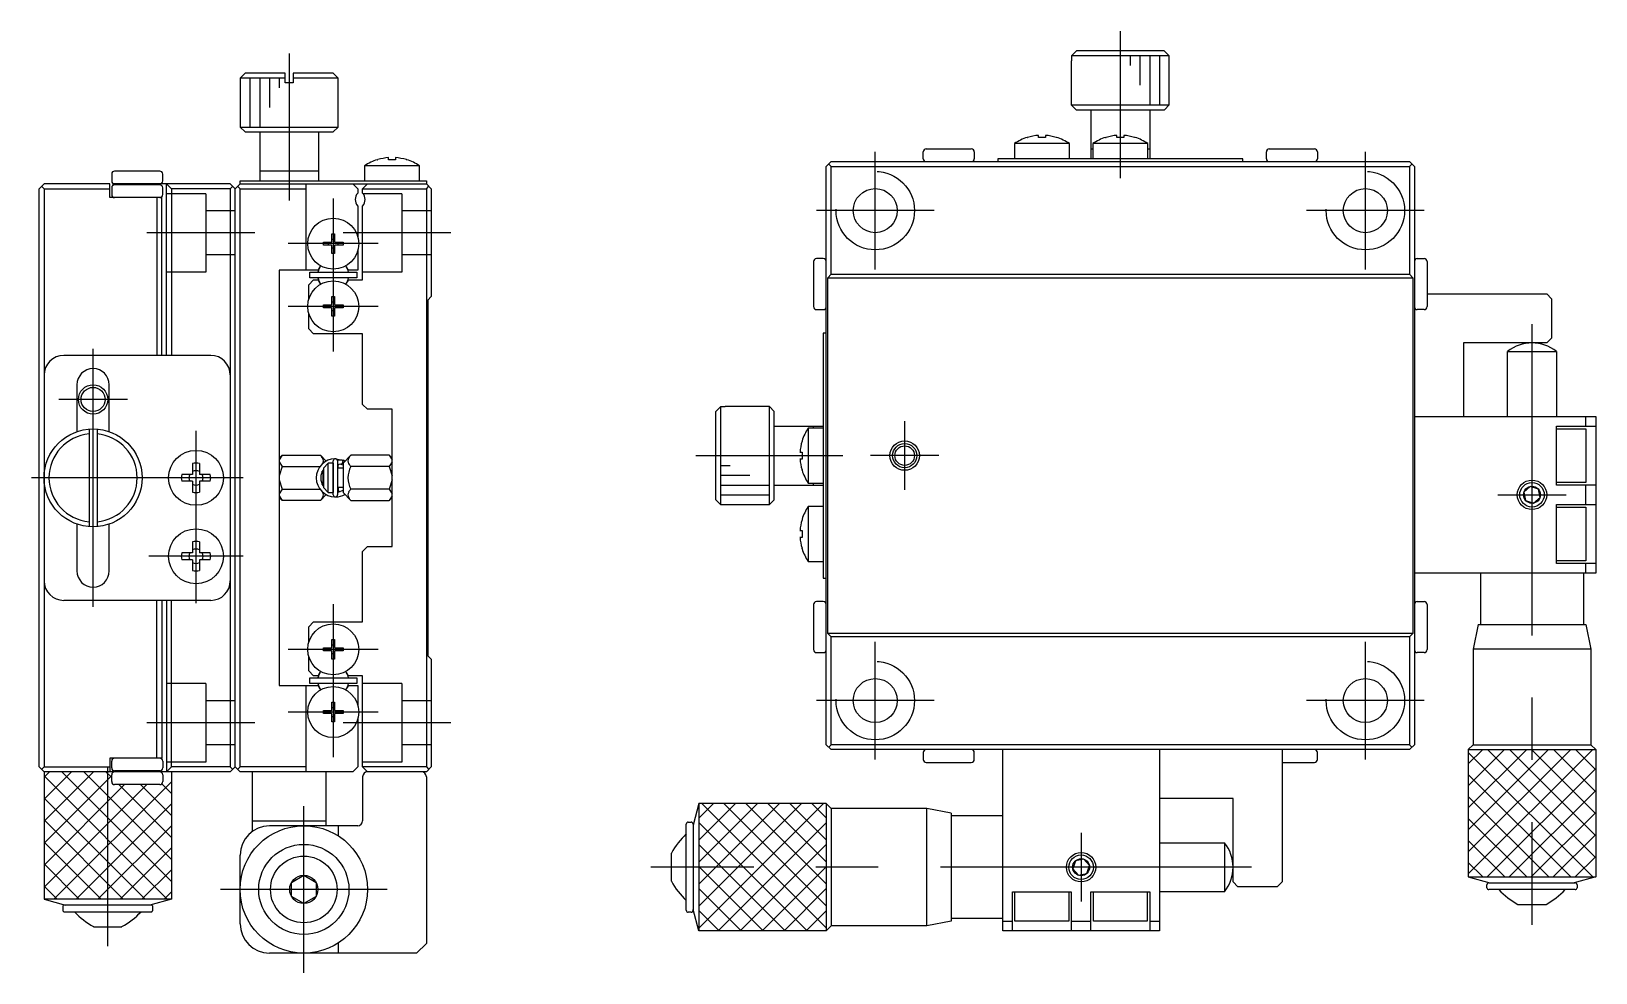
# Model space of a CAD drawing. Extents: x 1 to 335, y -2 to 215.
# Drawn here: x 175.9 to 335.5, y 56.1 to 152.2 of the extents above; entities that cross this region are included whole.
import ezdxf

# ---------------------------------------------------------------- set-up
doc = ezdxf.new("R2010")
doc.units = 0
doc.linetypes.add('CENTER', pattern=[50.8, 31.75, -6.35, 6.35, -6.35])
doc.linetypes.add('DASHED', pattern=[19.05, 12.7, -6.35])
doc.layers.get('0').update_dxf_attribs({"linetype": 'CONTINUOUS'})
doc.layers.add('CENTER', color=1, linetype='CENTER')

msp = doc.modelspace()

# ---------------------------------------------------------------- linework, layer by layer
at = {"color": 7, "linetype": 'CONTINUOUS'}
for p, q in [((282.51, 150.17), (282.01, 149.67)), ((291.47, 150.17), (282.51, 150.17)), ((291.97, 149.67), (291.47, 150.17)), ((282.01, 149.17), (281.99, 149.17)), ((281.99, 149.17), (281.99, 144.67)), ((291.97, 149.67), (282.01, 149.67)), ((282.01, 149.67), (282.01, 149.17)), ((291.97, 149.17), (291.97, 149.67)), ((291.99, 149.17), (291.97, 149.17)), ((291.99, 144.67), (291.99, 149.17)), ((197.69, 147.9), (197.19, 147.4)), ((201.79, 147.4), (197.19, 147.4)), ((197.19, 147.4), (197.19, 142.4)), ((201.79, 147.9), (197.69, 147.9)), ((201.79, 146.9), (201.79, 147.9)), ((202.59, 146.9), (201.79, 146.9)), ((206.69, 147.9), (202.59, 147.9)), ((202.59, 147.9), (202.59, 146.9)), ((207.19, 147.4), (202.59, 147.4)), ((207.19, 147.4), (206.69, 147.9)), ((207.19, 142.4), (207.19, 147.4)), ((281.99, 144.67), (291.99, 144.67)), ((281.99, 144.67), (282.49, 144.17)), ((282.49, 144.17), (291.49, 144.17)), ((283.99, 144.17), (283.99, 139.17)), ((289.99, 144.17), (289.99, 139.17)), ((291.49, 144.17), (291.99, 144.67)), ((197.19, 142.4), (207.19, 142.4)), ((197.19, 142.4), (197.69, 141.9)), ((206.69, 141.9), (207.19, 142.4)), ((197.69, 141.9), (206.69, 141.9)), ((199.19, 141.9), (199.19, 136.9)), ((205.19, 141.9), (205.19, 136.9)), ((281.79, 140.71), (276.19, 140.71)), ((276.19, 140.71), (276.19, 139.17)), ((277.49, 141.34), (277.53, 141.34)), ((278.64, 141.34), (278.64, 141.55)), ((279.34, 141.34), (278.64, 141.34)), ((279.34, 141.55), (279.34, 141.34)), ((280.49, 141.34), (280.45, 141.34)), ((281.79, 139.17), (281.79, 140.71)), ((289.79, 140.71), (284.19, 140.71)), ((284.19, 140.71), (284.19, 139.17)), ((285.49, 141.34), (285.53, 141.34)), ((286.64, 141.34), (286.64, 141.55)), ((287.34, 141.34), (286.64, 141.34)), ((287.34, 141.55), (287.34, 141.34)), ((288.49, 141.34), (288.45, 141.34)), ((289.79, 139.17), (289.79, 140.71)), ((211.19, 139.07), (211.23, 139.07)), ((212.34, 139.07), (212.34, 139.28)), ((213.04, 139.07), (212.34, 139.07)), ((213.04, 139.28), (213.04, 139.07)), ((214.19, 139.07), (214.14, 139.07)), ((256.99, 138.37), (257.49, 138.87)), ((257.49, 138.87), (316.49, 138.87)), ((266.89, 139.17), (266.89, 139.87)), ((267.19, 140.17), (271.79, 140.17)), ((272.09, 139.87), (272.09, 139.17)), ((299.49, 139.17), (274.49, 139.17)), ((274.49, 139.17), (274.49, 138.87)), ((283.99, 140.17), (284.19, 140.17)), ((289.79, 140.17), (289.99, 140.17)), ((299.49, 138.87), (299.49, 139.17)), ((301.89, 139.17), (301.89, 139.87)), ((302.19, 140.17), (306.79, 140.17)), ((307.09, 139.87), (307.09, 139.17)), ((316.49, 138.87), (316.99, 138.37)), ((184.09, 137.6), (184.09, 136.9)), ((188.99, 137.9), (184.39, 137.9)), ((189.29, 136.9), (189.29, 137.6)), ((205.19, 137.9), (199.19, 137.9)), ((215.49, 138.44), (209.89, 138.44)), ((209.89, 138.44), (209.89, 136.9)), ((215.49, 136.9), (215.49, 138.44)), ((256.99, 79.37), (256.99, 138.37)), ((257.49, 138.37), (257.24, 138.62)), ((257.49, 127.37), (257.49, 138.37)), ((257.49, 138.37), (316.49, 138.37)), ((316.49, 138.37), (316.74, 138.62)), ((316.49, 138.37), (316.49, 127.37)), ((316.99, 138.37), (316.99, 79.37)), ((177.19, 136.6), (176.69, 136.1)), ((176.69, 77.1), (176.69, 136.1)), ((177.19, 136.1), (176.94, 136.35)), ((183.89, 136.6), (177.19, 136.6)), ((177.19, 136.1), (183.89, 136.1)), ((177.19, 136.1), (177.19, 77.1)), ((183.89, 135.2), (183.89, 136.6)), ((184.09, 136.2), (184.09, 135.5)), ((196.19, 136.6), (184.19, 136.6)), ((184.19, 136.6), (184.19, 136.43)), ((188.99, 136.5), (184.39, 136.5)), ((184.69, 136.6), (184.69, 136.5)), ((185.14, 136.6), (185.14, 136.5)), ((185.26, 136.6), (185.26, 136.5)), ((186.69, 136.6), (186.69, 136.5)), ((188.11, 136.6), (188.11, 136.5)), ((188.24, 136.6), (188.24, 136.5)), ((189.29, 135.5), (189.29, 136.2)), ((189.69, 119.1), (189.69, 136.6)), ((190.19, 136.1), (189.69, 136.6)), ((196.19, 136.1), (190.19, 136.1)), ((190.19, 136.1), (190.19, 119.1)), ((196.69, 136.1), (196.19, 136.6)), ((196.19, 136.1), (196.44, 136.35)), ((196.19, 136.1), (196.19, 77.1)), ((196.69, 136.1), (197.19, 136.6)), ((196.69, 77.1), (196.69, 136.1)), ((196.69, 77.1), (196.69, 136.1)), ((197.19, 136.1), (196.94, 136.35)), ((197.19, 136.6), (197.19, 136.9)), ((197.19, 136.9), (216.19, 136.9)), ((197.19, 136.6), (216.19, 136.6)), ((197.19, 77.1), (197.19, 136.1)), ((197.19, 136.1), (203.89, 136.1)), ((203.89, 136.6), (203.89, 127.8)), ((208.69, 136.6), (209.19, 136.1)), ((209.19, 136.1), (209.19, 135.66)), ((209.69, 136.1), (210.19, 136.6)), ((209.69, 136.1), (216.19, 136.1)), ((209.69, 135.66), (209.69, 136.1)), ((216.19, 136.9), (216.19, 136.6)), ((216.19, 136.6), (216.69, 136.1)), ((216.19, 136.1), (216.44, 136.35)), ((216.19, 136.1), (216.19, 77.1)), ((216.69, 136.1), (216.69, 125.1)), ((189.19, 135.2), (183.89, 135.2)), ((184.19, 135.28), (184.19, 135.2)), ((188.69, 135.2), (188.69, 119.1)), ((189.19, 119.1), (189.19, 135.2)), ((209.19, 134.34), (209.19, 131.22)), ((209.69, 126.8), (209.69, 134.34)), ((206.54, 131.5), (206.83, 131.5)), ((206.54, 130.71), (206.54, 131.5)), ((206.54, 130.97), (206.83, 130.97)), ((206.83, 131.5), (206.83, 130.71)), ((205.69, 130.36), (205.69, 130.65)), ((205.69, 130.65), (206.48, 130.65)), ((206.48, 130.36), (205.69, 130.36)), ((206.22, 130.36), (206.22, 130.65)), ((206.54, 129.5), (206.54, 130.3)), ((206.83, 130.03), (206.54, 130.03)), ((206.83, 129.5), (206.54, 129.5)), ((206.83, 130.3), (206.83, 129.5)), ((206.89, 130.65), (207.69, 130.65)), ((207.69, 130.36), (206.89, 130.36)), ((207.16, 130.65), (207.16, 130.36)), ((207.69, 130.65), (207.69, 130.36)), ((209.19, 129.79), (209.19, 127.8)), ((205.14, 127.8), (201.19, 127.8)), ((201.19, 127.8), (201.19, 85.4)), ((205.14, 127.8), (205.31, 128.1)), ((208.24, 127.8), (208.06, 128.1)), ((209.19, 127.8), (208.24, 127.8)), ((255.69, 128.67), (255.69, 124.07)), ((256.69, 128.97), (255.99, 128.97)), ((317.29, 128.97), (317.99, 128.97)), ((318.29, 128.67), (318.29, 124.07)), ((204.19, 126.3), (204.69, 126.8)), ((204.19, 124.82), (204.19, 126.3)), ((204.29, 127.6), (209.09, 127.6)), ((204.29, 127), (204.29, 127.6)), ((209.09, 127), (204.29, 127)), ((204.69, 126.8), (205.14, 126.8)), ((205.14, 126.8), (205.26, 126.58)), ((208.24, 126.8), (208.11, 126.58)), ((208.24, 126.8), (209.69, 126.8)), ((209.09, 127.6), (209.09, 127)), ((257.14, 127.02), (257.49, 127.37)), ((257.14, 127.02), (316.84, 127.02)), ((257.14, 90.72), (257.14, 127.02)), ((257.49, 127.37), (316.49, 127.37)), ((316.49, 127.37), (316.84, 127.02)), ((316.84, 127.02), (316.84, 90.72)), ((206.54, 125.1), (206.83, 125.1)), ((206.54, 124.31), (206.54, 125.1)), ((206.54, 124.57), (206.83, 124.57)), ((206.83, 125.1), (206.83, 124.31)), ((216.69, 125.1), (216.34, 124.75)), ((216.34, 124.75), (216.34, 88.45)), ((318.29, 125.37), (330.49, 125.37)), ((330.49, 125.37), (330.99, 124.87)), ((330.99, 124.87), (330.99, 120.87)), ((204.19, 121.8), (204.19, 123.39)), ((205.69, 123.96), (205.69, 124.25)), ((205.69, 124.25), (206.48, 124.25)), ((206.48, 123.96), (205.69, 123.96)), ((206.22, 123.96), (206.22, 124.25)), ((206.54, 123.1), (206.54, 123.9)), ((206.83, 123.63), (206.54, 123.63)), ((206.83, 123.1), (206.54, 123.1)), ((206.83, 123.9), (206.83, 123.1)), ((206.89, 124.25), (207.69, 124.25)), ((207.69, 123.96), (206.89, 123.96)), ((207.16, 124.25), (207.16, 123.96)), ((207.69, 124.25), (207.69, 123.96)), ((255.99, 123.77), (256.69, 123.77)), ((317.99, 123.77), (317.29, 123.77)), ((204.69, 121.3), (204.19, 121.8)), ((209.69, 121.3), (204.69, 121.3)), ((209.69, 114.1), (209.69, 121.3)), ((256.99, 121.37), (256.69, 121.37)), ((256.69, 121.37), (256.69, 96.37)), ((330.49, 120.37), (321.99, 120.37)), ((321.99, 120.37), (321.99, 112.87)), ((330.99, 120.87), (330.49, 120.37)), ((194.19, 119.1), (179.19, 119.1)), ((194.19, 119.1), (179.19, 119.1)), ((326.49, 119.49), (331.49, 119.49)), ((326.49, 112.87), (326.49, 119.49)), ((331.49, 119.49), (331.49, 112.87)), ((180.54, 116.1), (180.54, 111.32)), ((183.84, 111.32), (183.84, 116.1)), ((210.19, 113.6), (209.69, 114.1)), ((212.69, 113.6), (210.19, 113.6)), ((212.69, 99.6), (212.69, 113.6)), ((246.19, 113.86), (245.69, 113.35)), ((245.69, 113.35), (245.69, 104.39)), ((246.19, 113.86), (246.19, 103.89)), ((246.69, 113.86), (246.19, 113.86)), ((251.19, 113.87), (246.69, 113.87)), ((246.69, 113.87), (246.69, 113.86)), ((251.19, 103.87), (251.19, 113.87)), ((251.69, 113.37), (251.19, 113.87)), ((251.69, 104.37), (251.69, 113.37)), ((251.69, 111.87), (256.69, 111.87)), ((255.69, 111.67), (255.69, 111.87)), ((316.99, 112.87), (335.49, 112.87)), ((331.49, 105.87), (331.49, 111.87)), ((331.49, 111.87), (335.49, 111.87)), ((334.49, 111.87), (334.49, 112.87)), ((335.49, 112.87), (335.49, 96.87)), ((181.79, 111.59), (181.79, 101.62)), ((182.59, 111.59), (182.59, 101.62)), ((254.52, 110.37), (254.52, 110.33)), ((256.69, 111.67), (255.15, 111.67)), ((255.15, 111.67), (255.15, 106.07)), ((331.49, 111.62), (334.49, 111.62)), ((334.49, 111.62), (334.49, 106.12)), ((201.19, 108.61), (201.49, 108.91)), ((201.49, 108.91), (201.19, 108.43)), ((201.49, 108.91), (205.38, 108.91)), ((205.38, 108.91), (205.97, 108.31)), ((206.95, 108.55), (207.46, 108.45)), ((208.5, 108.91), (207.69, 108.1)), ((212.39, 108.91), (208.5, 108.91)), ((212.69, 108.61), (212.39, 108.91)), ((212.39, 108.91), (212.69, 108.43)), ((254.31, 109.22), (254.52, 109.22)), ((254.52, 109.22), (254.52, 108.52)), ((192.34, 106.95), (191.23, 106.95)), ((192.34, 108.06), (192.34, 106.95)), ((193.04, 108.06), (193.04, 106.95)), ((194.14, 106.95), (193.04, 106.95)), ((201.19, 108.24), (201.49, 107.76)), ((201.49, 107.76), (201.19, 106.8)), ((201.49, 107.76), (205.34, 107.76)), ((206.19, 108.1), (205.69, 107.6)), ((205.69, 107.6), (205.69, 105.6)), ((206.69, 108.1), (206.19, 108.1)), ((206.19, 105.1), (206.19, 108.1)), ((206.69, 104.88), (206.69, 108.33)), ((206.69, 108.1), (206.69, 105.1)), ((207.13, 108.39), (207.14, 108.4)), ((207.14, 108.4), (207.17, 108.41)), ((207.14, 108.33), (207.14, 104.88)), ((207.69, 107.6), (207.14, 107.6)), ((207.17, 108.41), (207.2, 108.42)), ((207.19, 107.6), (207.19, 107.88)), ((207.2, 108.42), (207.24, 108.43)), ((207.24, 108.43), (207.27, 108.44)), ((207.27, 108.44), (207.31, 108.44)), ((207.31, 108.44), (207.34, 108.45)), ((207.34, 108.45), (207.38, 108.45)), ((207.38, 108.45), (207.42, 108.45)), ((207.42, 108.45), (207.45, 108.45)), ((207.45, 108.45), (207.49, 108.44)), ((207.49, 108.44), (207.52, 108.44)), ((207.52, 107.98), (207.51, 107.98)), ((207.69, 107.89), (207.51, 107.98)), ((207.52, 108.44), (207.56, 108.43)), ((207.53, 107.99), (207.52, 107.98)), ((207.52, 107.98), (207.52, 107.98)), ((207.54, 108), (207.53, 107.99)), ((207.53, 107.99), (207.53, 107.99)), ((207.55, 108.02), (207.54, 108.01)), ((207.54, 108.01), (207.54, 108)), ((207.56, 108.03), (207.55, 108.02)), ((207.56, 108.43), (207.59, 108.42)), ((207.57, 108.05), (207.56, 108.04)), ((207.56, 108.04), (207.56, 108.03)), ((207.56, 108.03), (207.56, 108.03)), ((207.59, 108.08), (207.57, 108.05)), ((207.59, 108.42), (207.66, 108.4)), ((207.6, 108.12), (207.59, 108.08)), ((207.62, 108.15), (207.6, 108.12)), ((207.64, 108.19), (207.62, 108.15)), ((207.65, 108.22), (207.64, 108.19)), ((207.66, 108.26), (207.65, 108.22)), ((207.66, 108.4), (207.69, 108.39)), ((207.68, 108.29), (207.66, 108.26)), ((207.69, 108.33), (207.68, 108.32)), ((207.68, 108.32), (207.68, 108.3)), ((207.68, 108.3), (207.68, 108.29)), ((207.69, 108.39), (207.69, 108.39)), ((207.69, 108.39), (207.69, 108.39)), ((207.69, 108.39), (207.69, 108.38)), ((207.88, 108.29), (207.69, 108.39)), ((207.69, 108.38), (207.7, 108.38)), ((207.7, 108.37), (207.69, 108.36)), ((207.69, 108.36), (207.69, 108.35)), ((207.69, 108.35), (207.69, 108.34)), ((207.69, 108.34), (207.69, 108.33)), ((207.69, 108.1), (207.69, 105.1)), ((207.7, 108.38), (207.7, 108.37)), ((212.39, 107.76), (208.5, 107.76)), ((212.69, 108.24), (212.39, 107.76)), ((212.39, 107.76), (212.69, 106.8)), ((254.52, 108.52), (254.31, 108.52)), ((254.52, 107.37), (254.52, 107.41)), ((192.34, 106.25), (191.23, 106.25)), ((192.34, 106.25), (192.34, 105.14)), ((193.04, 106.25), (193.04, 105.14)), ((194.14, 106.25), (193.04, 106.25)), ((201.19, 106.41), (201.49, 105.45)), ((201.49, 105.45), (201.19, 104.97)), ((201.49, 105.45), (205.34, 105.45)), ((205.69, 105.6), (206.19, 105.1)), ((207.69, 105.6), (207.14, 105.6)), ((207.19, 105.6), (207.19, 105.32)), ((212.39, 105.45), (208.5, 105.45)), ((212.69, 106.41), (212.39, 105.45)), ((212.39, 105.45), (212.69, 104.97)), ((251.69, 105.87), (256.69, 105.87)), ((255.15, 106.07), (256.69, 106.07)), ((255.69, 105.87), (255.69, 106.07)), ((328.82, 105.72), (328.17, 105.15)), ((329.64, 105.44), (328.82, 105.72)), ((329.81, 104.59), (329.64, 105.44)), ((334.49, 106.12), (331.49, 106.12)), ((335.49, 105.87), (331.49, 105.87)), ((334.49, 103.87), (334.49, 105.87)), ((201.19, 104.77), (201.49, 104.29)), ((201.49, 104.29), (201.19, 104.59)), ((205.38, 104.29), (201.49, 104.29)), ((205.97, 104.89), (205.38, 104.29)), ((206.19, 105.1), (206.69, 105.1)), ((207.69, 105.31), (207.14, 105.12)), ((207.69, 105.1), (208.5, 104.29)), ((208.5, 104.29), (212.39, 104.29)), ((212.69, 104.77), (212.39, 104.29)), ((212.39, 104.29), (212.69, 104.59)), ((245.69, 104.39), (246.19, 103.89)), ((246.19, 103.89), (246.69, 103.89)), ((246.69, 103.89), (246.69, 103.87)), ((246.69, 103.87), (251.19, 103.87)), ((251.19, 103.87), (251.69, 104.37)), ((328.17, 105.15), (328.34, 104.3)), ((328.34, 104.3), (329.16, 104.02)), ((329.16, 104.02), (329.81, 104.59)), ((331.49, 97.87), (331.49, 103.87)), ((331.49, 103.87), (335.49, 103.87)), ((254.52, 102.37), (254.52, 102.33)), ((256.69, 103.67), (255.15, 103.67)), ((255.15, 103.67), (255.15, 98.07)), ((331.49, 103.62), (334.49, 103.62)), ((334.49, 103.62), (334.49, 98.12)), ((180.54, 101.88), (180.54, 97.1)), ((183.84, 97.1), (183.84, 101.88)), ((254.31, 101.22), (254.52, 101.22)), ((254.52, 101.22), (254.52, 100.52)), ((192.34, 100.06), (192.34, 98.95)), ((193.04, 100.06), (193.04, 98.95)), ((209.69, 99.1), (210.19, 99.6)), ((209.69, 91.9), (209.69, 99.1)), ((210.19, 99.6), (212.69, 99.6)), ((254.52, 100.52), (254.31, 100.52)), ((254.52, 99.37), (254.52, 99.41)), ((192.34, 98.95), (191.23, 98.95)), ((192.34, 98.25), (191.23, 98.25)), ((192.34, 98.25), (192.34, 97.14)), ((194.14, 98.95), (193.04, 98.95)), ((193.04, 98.25), (193.04, 97.14)), ((194.14, 98.25), (193.04, 98.25)), ((255.15, 98.07), (256.69, 98.07)), ((334.49, 98.12), (331.49, 98.12)), ((335.49, 97.87), (331.49, 97.87)), ((334.49, 96.87), (334.49, 97.87)), ((256.69, 96.37), (256.99, 96.37)), ((335.49, 96.87), (316.99, 96.87)), ((323.74, 96.87), (323.74, 91.62)), ((334.24, 96.87), (334.24, 91.62)), ((194.19, 94.1), (179.19, 94.1)), ((194.19, 94.1), (179.19, 94.1)), ((188.69, 78), (188.69, 94.1)), ((189.19, 94.1), (189.19, 78)), ((189.69, 94.1), (189.69, 76.6)), ((190.19, 77.1), (190.19, 94.1)), ((255.69, 93.67), (255.69, 89.07)), ((256.69, 93.97), (255.99, 93.97)), ((317.29, 93.97), (317.99, 93.97)), ((318.29, 93.67), (318.29, 89.07)), ((204.19, 91.4), (204.69, 91.9)), ((204.19, 89.82), (204.19, 91.4)), ((204.69, 91.9), (209.69, 91.9)), ((323.49, 91.62), (322.99, 89.12)), ((323.49, 91.62), (334.49, 91.62)), ((334.49, 91.62), (334.99, 89.12)), ((206.54, 90.1), (206.83, 90.1)), ((206.54, 89.31), (206.54, 90.1)), ((206.54, 89.57), (206.83, 89.57)), ((206.83, 90.1), (206.83, 89.31)), ((316.84, 90.72), (257.14, 90.72)), ((257.49, 90.37), (257.14, 90.72)), ((316.49, 90.37), (257.49, 90.37)), ((257.49, 79.37), (257.49, 90.37)), ((316.84, 90.72), (316.49, 90.37)), ((316.49, 90.37), (316.49, 79.37)), ((204.19, 86.9), (204.19, 88.39)), ((205.69, 88.96), (205.69, 89.25)), ((205.69, 89.25), (206.48, 89.25)), ((206.48, 88.96), (205.69, 88.96)), ((206.22, 88.96), (206.22, 89.25)), ((206.54, 88.1), (206.54, 88.9)), ((206.83, 88.63), (206.54, 88.63)), ((206.83, 88.1), (206.54, 88.1)), ((206.83, 88.9), (206.83, 88.1)), ((206.89, 89.25), (207.69, 89.25)), ((207.69, 88.96), (206.89, 88.96)), ((207.16, 89.25), (207.16, 88.96)), ((207.69, 89.25), (207.69, 88.96)), ((216.34, 88.45), (216.69, 88.1)), ((216.69, 88.1), (216.69, 77.1)), ((255.99, 88.77), (256.69, 88.77)), ((317.99, 88.77), (317.29, 88.77)), ((322.99, 89.12), (322.99, 79.37)), ((334.99, 89.12), (322.99, 89.12)), ((334.99, 89.12), (334.99, 79.37)), ((204.69, 86.4), (204.19, 86.9)), ((204.29, 86.2), (209.09, 86.2)), ((204.29, 85.6), (204.29, 86.2)), ((205.14, 86.4), (204.69, 86.4)), ((205.14, 86.4), (205.31, 86.7)), ((208.24, 86.4), (208.06, 86.7)), ((209.69, 86.4), (208.24, 86.4)), ((209.09, 86.2), (209.09, 85.6)), ((209.69, 77.1), (209.69, 86.4)), ((201.19, 85.4), (205.14, 85.4)), ((203.89, 85.4), (203.89, 76.6)), ((209.09, 85.6), (204.29, 85.6)), ((205.14, 85.4), (205.26, 85.18)), ((208.24, 85.4), (208.11, 85.18)), ((208.24, 85.4), (209.19, 85.4)), ((209.19, 85.4), (209.19, 83.42)), ((206.54, 83.7), (206.83, 83.7)), ((206.54, 82.91), (206.54, 83.7)), ((206.54, 83.17), (206.83, 83.17)), ((206.83, 83.7), (206.83, 82.91)), ((205.69, 82.56), (205.69, 82.85)), ((205.69, 82.85), (206.48, 82.85)), ((206.48, 82.56), (205.69, 82.56)), ((206.22, 82.56), (206.22, 82.85)), ((206.54, 81.7), (206.54, 82.5)), ((206.83, 82.23), (206.54, 82.23)), ((206.83, 81.7), (206.54, 81.7)), ((206.83, 82.5), (206.83, 81.7)), ((206.89, 82.85), (207.69, 82.85)), ((207.69, 82.56), (206.89, 82.56)), ((207.16, 82.85), (207.16, 82.56)), ((207.69, 82.85), (207.69, 82.56)), ((209.19, 81.99), (209.19, 77.1)), ((257.49, 78.87), (256.99, 79.37)), ((257.49, 79.37), (257.24, 79.12)), ((316.49, 79.37), (257.49, 79.37)), ((316.49, 78.87), (257.49, 78.87)), ((266.89, 78.57), (266.89, 77.87)), ((272.09, 77.87), (272.09, 78.57)), ((274.99, 60.37), (274.99, 78.87)), ((290.99, 78.87), (290.99, 60.37)), ((303.49, 78.87), (303.49, 65.37)), ((307.09, 77.87), (307.09, 78.57)), ((316.49, 79.37), (316.74, 79.12)), ((316.99, 79.37), (316.49, 78.87)), ((322.99, 79.37), (322.49, 78.87)), ((322.49, 78.87), (322.49, 65.87)), ((322.49, 78.87), (335.49, 78.87)), ((322.99, 79.37), (334.99, 79.37)), ((334.99, 79.37), (335.49, 78.87)), ((335.49, 78.87), (335.49, 65.87)), ((177.19, 76.6), (176.69, 77.1)), ((177.19, 77.1), (176.94, 76.85)), ((177.19, 77.1), (183.89, 77.1)), ((189.19, 78), (183.89, 78)), ((183.89, 78), (183.89, 76.6)), ((184.09, 77), (184.09, 77.7)), ((184.19, 77.93), (184.19, 78)), ((184.19, 76.6), (184.19, 76.78)), ((188.99, 76.7), (184.39, 76.7)), ((184.69, 76.6), (184.69, 76.7)), ((185.14, 76.6), (185.14, 76.7)), ((185.26, 76.6), (185.26, 76.7)), ((186.69, 76.6), (186.69, 76.7)), ((188.11, 76.6), (188.11, 76.7)), ((188.24, 76.6), (188.24, 76.7)), ((189.29, 77.7), (189.29, 77)), ((190.19, 77.1), (189.69, 76.6)), ((196.19, 77.1), (190.19, 77.1)), ((196.69, 77.1), (196.19, 76.6)), ((196.19, 77.1), (196.44, 76.85)), ((197.19, 76.6), (196.69, 77.1)), ((197.19, 77.1), (196.94, 76.85)), ((203.89, 77.1), (197.19, 77.1)), ((209.19, 77.1), (208.69, 76.6)), ((216.19, 77.1), (209.69, 77.1)), ((210.19, 76.6), (209.69, 77.1)), ((216.19, 77.1), (216.44, 76.85)), ((216.69, 77.1), (216.19, 76.6)), ((267.19, 77.57), (271.79, 77.57)), ((303.49, 77.57), (306.79, 77.57)), ((196.19, 76.6), (177.19, 76.6)), ((177.19, 76.6), (177.19, 63.6)), ((184.09, 75.6), (184.09, 76.3)), ((188.99, 75.3), (184.39, 75.3)), ((189.29, 76.3), (189.29, 75.6)), ((190.19, 76.6), (190.19, 63.6)), ((208.69, 76.6), (197.19, 76.6)), ((198.44, 70.54), (198.44, 76.6)), ((205.94, 76.6), (205.94, 71.1)), ((209.69, 76.1), (209.69, 71.6)), ((216.19, 76.6), (210.19, 76.6)), ((216.19, 76.1), (216.19, 59.1)), ((298.49, 73.87), (290.99, 73.87)), ((298.49, 65.37), (298.49, 73.87)), ((243.99, 73.37), (243.4, 71.17)), ((256.99, 73.37), (243.99, 73.37)), ((243.99, 73.37), (243.99, 60.37)), ((257.49, 72.87), (256.99, 73.37)), ((256.99, 73.37), (256.99, 60.37)), ((267.24, 72.87), (257.49, 72.87)), ((257.49, 72.87), (257.49, 60.87)), ((269.74, 72.37), (267.24, 72.87)), ((267.24, 60.87), (267.24, 72.87)), ((269.74, 72.37), (269.74, 61.37)), ((274.99, 72.12), (269.74, 72.12)), ((198.44, 71.6), (205.94, 71.6)), ((209.19, 71.1), (200.19, 71.1)), ((207.19, 71.1), (207.19, 70.08)), ((242.7, 62.47), (242.7, 71.27)), ((242.9, 71.47), (243.2, 71.47)), ((243.4, 71.27), (243.4, 62.47)), ((290.99, 69.37), (297.61, 69.37)), ((297.61, 69.37), (297.61, 64.37)), ((197.19, 61.1), (197.19, 68.1)), ((241.19, 65.43), (241.19, 68.31)), ((282.42, 67.52), (282.14, 66.7)), ((283.27, 67.69), (282.42, 67.52)), ((283.84, 67.04), (283.27, 67.69)), ((283.56, 66.22), (283.84, 67.04)), ((202.44, 65.32), (203.69, 66.05)), ((203.69, 66.05), (204.94, 65.32)), ((282.14, 66.7), (282.71, 66.05)), ((282.71, 66.05), (283.56, 66.22)), ((322.49, 65.87), (324.69, 65.28)), ((322.49, 65.87), (335.49, 65.87)), ((335.49, 65.87), (333.29, 65.28)), ((202.44, 63.88), (202.44, 65.32)), ((203.69, 63.16), (202.44, 63.88)), ((204.94, 63.88), (203.69, 63.16)), ((204.94, 65.32), (204.94, 63.88)), ((275.99, 60.37), (275.99, 64.37)), ((275.99, 64.37), (281.99, 64.37)), ((276.24, 61.37), (276.24, 64.37)), ((281.74, 64.37), (281.74, 61.37)), ((281.99, 64.37), (281.99, 60.37)), ((283.99, 60.37), (283.99, 64.37)), ((283.99, 64.37), (289.99, 64.37)), ((284.24, 61.37), (284.24, 64.37)), ((289.74, 64.37), (289.74, 61.37)), ((289.99, 64.37), (289.99, 60.37)), ((297.61, 64.37), (290.99, 64.37)), ((298.99, 64.87), (298.49, 65.37)), ((302.99, 64.87), (298.99, 64.87)), ((303.49, 65.37), (302.99, 64.87)), ((324.39, 64.78), (324.39, 65.08)), ((324.59, 65.28), (333.39, 65.28)), ((333.39, 64.58), (324.59, 64.58)), ((333.59, 65.08), (333.59, 64.78)), ((177.19, 63.6), (179.39, 63.01)), ((190.19, 63.6), (177.19, 63.6)), ((179.09, 62.81), (179.09, 62.51)), ((188.09, 63.01), (179.29, 63.01)), ((179.29, 62.31), (188.09, 62.31)), ((190.19, 63.6), (187.99, 63.01)), ((188.29, 62.51), (188.29, 62.81)), ((243.2, 62.27), (242.9, 62.27)), ((243.99, 60.37), (243.4, 62.57)), ((327.55, 63.07), (330.43, 63.07)), ((182.24, 60.8), (185.13, 60.8)), ((257.49, 60.87), (256.99, 60.37)), ((267.24, 60.87), (257.49, 60.87)), ((269.74, 61.37), (267.24, 60.87)), ((274.99, 61.62), (269.74, 61.62)), ((274.99, 61.37), (275.99, 61.37)), ((281.74, 61.37), (276.24, 61.37)), ((281.99, 61.37), (283.99, 61.37)), ((289.74, 61.37), (284.24, 61.37)), ((289.99, 61.37), (290.99, 61.37)), ((207.19, 59.12), (207.19, 58.1)), ((216.19, 59.1), (215.19, 58.1)), ((256.99, 60.37), (243.99, 60.37)), ((290.99, 60.37), (274.99, 60.37)), ((215.19, 58.1), (200.19, 58.1))]:
    msp.add_line(p, q, dxfattribs=at)
at = {"color": 3, "linetype": 'CONTINUOUS'}
for p, q in [((287.99, 149.67), (287.99, 148.67)), ((288.99, 149.67), (288.99, 146.67)), ((289.99, 149.67), (289.99, 144.67)), ((290.99, 149.67), (290.99, 144.67)), ((198.19, 147.4), (198.19, 142.4)), ((199.19, 147.4), (199.19, 142.4)), ((200.19, 147.4), (200.19, 144.4)), ((201.19, 147.4), (201.19, 146.4)), ((246.19, 107.87), (247.19, 107.87)), ((246.19, 106.87), (249.19, 106.87)), ((246.19, 105.87), (251.19, 105.87)), ((246.19, 104.87), (251.19, 104.87)), ((335.18, 78.87), (322.49, 66.18)), ((332.94, 78.87), (322.49, 68.43)), ((330.69, 78.87), (322.49, 70.67)), ((328.45, 78.87), (322.49, 72.92)), ((326.2, 78.87), (322.49, 75.16)), ((323.96, 78.87), (322.49, 77.41)), ((335.2, 65.87), (322.49, 78.59)), ((335.49, 67.83), (324.45, 78.87)), ((335.49, 70.08), (326.69, 78.87)), ((335.49, 72.32), (328.94, 78.87)), ((335.49, 74.57), (331.18, 78.87)), ((335.49, 76.81), (333.43, 78.87)), ((335.49, 76.94), (324.43, 65.87)), ((177.19, 76.05), (177.73, 76.6)), ((177.19, 73.81), (179.98, 76.6)), ((177.19, 71.56), (182.22, 76.6)), ((177.19, 69.32), (184.09, 76.22)), ((177.19, 76.18), (189.76, 63.6)), ((177.19, 67.07), (185.41, 75.3)), ((177.19, 64.83), (187.66, 75.3)), ((178.2, 63.6), (190.19, 75.58)), ((179.01, 76.6), (190.19, 65.42)), ((181.25, 76.6), (190.19, 67.67)), ((183.5, 76.6), (184.09, 76.01)), ((184.8, 75.3), (190.19, 69.91)), ((187.04, 75.3), (190.19, 72.16)), ((189.2, 75.39), (190.19, 74.4)), ((332.96, 65.87), (322.49, 76.34)), ((177.19, 73.93), (187.52, 63.6)), ((330.71, 65.87), (322.49, 74.1)), ((335.49, 74.69), (326.67, 65.87)), ((180.45, 63.6), (190.19, 73.34)), ((243.99, 71.88), (245.48, 73.37)), ((243.99, 69.64), (247.72, 73.37)), ((243.99, 67.39), (249.97, 73.37)), ((243.99, 65.15), (252.21, 73.37)), ((243.99, 62.9), (254.46, 73.37)), ((243.99, 60.66), (256.7, 73.37)), ((256.99, 60.68), (244.3, 73.37)), ((256.99, 62.93), (246.54, 73.37)), ((256.99, 65.17), (248.79, 73.37)), ((256.99, 67.42), (251.04, 73.37)), ((256.99, 69.66), (253.28, 73.37)), ((256.99, 71.91), (255.53, 73.37)), ((328.47, 65.87), (322.49, 71.85)), ((335.49, 72.45), (328.92, 65.87)), ((177.19, 71.69), (185.27, 63.6)), ((182.69, 63.6), (190.19, 71.09)), ((255.05, 60.37), (243.99, 71.44)), ((245.95, 60.37), (256.99, 71.41)), ((177.19, 69.44), (183.03, 63.6)), ((184.94, 63.6), (190.19, 68.85)), ((252.81, 60.37), (243.99, 69.19)), ((248.19, 60.37), (256.99, 69.17)), ((326.22, 65.87), (322.49, 69.61)), ((335.49, 70.2), (331.16, 65.87)), ((177.19, 67.2), (180.78, 63.6)), ((323.98, 65.87), (322.49, 67.36)), ((335.49, 67.96), (333.41, 65.87)), ((187.18, 63.6), (190.19, 66.6)), ((250.56, 60.37), (243.99, 66.95)), ((250.44, 60.37), (256.99, 66.92)), ((177.19, 64.95), (178.54, 63.6)), ((189.43, 63.6), (190.19, 64.36)), ((248.32, 60.37), (243.99, 64.7)), ((252.68, 60.37), (256.99, 64.68)), ((246.07, 60.37), (243.99, 62.46)), ((254.93, 60.37), (256.99, 62.43))]:
    msp.add_line(p, q, dxfattribs=at)
at = {"color": 3, "linetype": 'DASHED'}
for p, q in [((193.69, 135.6), (189.69, 135.6)), ((193.69, 135.6), (193.69, 127.6)), ((213.69, 135.6), (209.74, 135.6)), ((213.69, 135.6), (213.69, 127.6)), ((196.69, 133.85), (193.69, 133.85)), ((216.69, 133.85), (213.69, 133.85)), ((196.69, 129.35), (193.69, 129.35)), ((216.69, 129.35), (213.69, 129.35)), ((193.69, 127.6), (189.69, 127.6)), ((213.69, 127.6), (209.69, 127.6)), ((193.69, 85.6), (189.69, 85.6)), ((193.69, 85.6), (193.69, 77.6)), ((213.69, 85.6), (209.69, 85.6)), ((213.69, 85.6), (213.69, 77.6)), ((196.69, 83.85), (193.69, 83.85)), ((216.69, 83.85), (213.69, 83.85)), ((196.69, 79.35), (193.69, 79.35)), ((216.69, 79.35), (213.69, 79.35)), ((193.69, 77.6), (189.69, 77.6)), ((213.69, 77.6), (209.69, 77.6))]:
    msp.add_line(p, q, dxfattribs=at)
for centre in [(261.99, 133.87), (311.99, 133.87), (261.99, 83.87), (311.99, 83.87)]:
    msp.add_circle(centre, 4, dxfattribs=at)
at = {"color": 7, "linetype": 'CONTINUOUS'}
for centre, radius in [((261.99, 133.87), 2.25), ((311.99, 133.87), 2.25), ((206.69, 130.5), 2.6), ((206.69, 124.1), 2.6), ((182.19, 114.6), 1.23), ((182.19, 106.6), 5), ((192.69, 106.6), 2.8), ((264.99, 108.87), 1.23), ((264.99, 108.87), 1), ((328.99, 104.87), 1.5), ((328.99, 104.87), 1.25), ((328.99, 104.87), 0.866), ((192.69, 98.6), 2.8), ((206.69, 89.1), 2.6), ((206.69, 82.7), 2.6), ((261.99, 83.87), 2.25), ((311.99, 83.87), 2.25), ((203.69, 64.6), 6.5), ((203.69, 64.6), 4.6), ((203.69, 64.6), 3.4), ((282.99, 66.87), 1.5), ((282.99, 66.87), 1.25), ((282.99, 66.87), 0.866), ((203.69, 64.6), 1.44)]:
    msp.add_circle(centre, radius, dxfattribs=at)
at = {"color": 3, "linetype": 'CONTINUOUS'}
for centre in [(182.19, 114.6), (264.99, 108.87)]:
    msp.add_circle(centre, 1.5, dxfattribs=at)
at = {"color": 7, "linetype": 'CONTINUOUS'}
for centre, radius, start, end in [((278.99, 136.57), 5, 107.4576, 124.0558), ((278.99, 136.57), 4.99, 94.0239, 107.0039), ((278.99, 136.57), 4.99, 72.9961, 85.9761), ((278.99, 136.57), 5, 55.9442, 72.5424), ((286.99, 136.57), 5, 107.4576, 124.0558), ((286.99, 136.57), 4.99, 94.0239, 107.0039), ((286.99, 136.57), 4.99, 72.9961, 85.9761), ((286.99, 136.57), 5, 55.9442, 72.5424), ((212.69, 134.3), 5, 107.4576, 124.0558), ((212.69, 134.3), 4.99, 94.0239, 107.0039), ((212.69, 134.3), 4.99, 72.9961, 85.9761), ((212.69, 134.3), 5, 55.9442, 72.5424), ((267.19, 139.87), 0.3, 90, 180), ((267.19, 139.17), 0.3, 180, 270), ((271.79, 139.87), 0.3, 360, 90), ((271.79, 139.17), 0.3, 270, 0), ((302.19, 139.87), 0.3, 90, 180), ((302.19, 139.17), 0.3, 180, 270), ((306.79, 139.87), 0.3, 360, 90), ((306.79, 139.17), 0.3, 270, 0), ((184.39, 137.6), 0.3, 90, 180), ((188.99, 137.6), 0.3, 360, 90), ((184.39, 136.9), 0.3, 180, 270), ((184.39, 136.2), 0.3, 90, 180), ((188.99, 136.9), 0.3, 270, 360), ((188.99, 136.2), 0.3, 360, 90), ((184.39, 135.5), 0.3, 180, 270), ((188.99, 135.5), 0.3, 270, 0), ((209.94, 135), 1, 138.5904, 221.4096), ((208.94, 135), 1, 318.5904, 41.4096), ((206.48, 130.71), 0.06, 270, 0), ((206.48, 130.3), 0.06, 360, 90), ((206.89, 130.71), 0.06, 180, 270), ((206.89, 130.3), 0.06, 90, 180), ((206.69, 127.3), 1.59, 143.8027, 169.1069), ((206.8, 127.19), 1.75, 142.9941, 148.6215), ((206.69, 127.3), 1.59, 10.8931, 36.1973), ((206.57, 127.19), 1.75, 31.3785, 37.0059), ((255.99, 128.67), 0.3, 90, 180), ((256.69, 128.67), 0.3, 0, 90), ((317.29, 128.67), 0.3, 90, 180), ((317.99, 128.67), 0.3, 360, 90), ((206.69, 127.3), 1.59, 190.8931, 216.1973), ((206.8, 127.42), 1.75, 208.6217, 217.006), ((206.69, 127.3), 1.59, 323.8027, 349.1069), ((206.57, 127.42), 1.75, 322.994, 331.3783), ((206.48, 124.31), 0.06, 270, 0), ((206.48, 123.9), 0.06, 360, 90), ((206.89, 124.31), 0.06, 180, 270), ((206.89, 123.9), 0.06, 90, 180), ((255.99, 124.07), 0.3, 180, 270), ((256.69, 124.07), 0.3, 270, 0), ((317.29, 124.07), 0.3, 180, 270), ((317.99, 124.07), 0.3, 270, 0), ((328.99, 116.37), 4, 51.3178, 128.6822), ((179.19, 117.1), 2, 90, 180), ((179.19, 117.1), 2, 90, 180), ((194.19, 117.1), 2, 0, 90), ((194.19, 117.1), 2, 0, 90), ((182.19, 116.1), 1.65, 0, 180), ((182.19, 106.6), 4.5, 95.0997, 264.9003), ((182.19, 106.6), 4.5, 275.0997, 84.9003), ((259.29, 108.87), 4.99, 162.9961, 175.9761), ((259.29, 108.87), 5, 145.9442, 162.5424), ((206.91, 106.6), 1.95, 90.7433, 269.2229), ((204.35, 107.87), 1.46, 30.8801, 44.6127), ((205.13, 108.33), 0.554, 329.0926, 31.283), ((206.91, 108.33), 0.225, 360, 180), ((208.74, 108.33), 0.554, 148.717, 210.9074), ((209.52, 107.87), 1.46, 135.3873, 149.1199), ((192.69, 106.6), 1.5, 166.5066, 193.4934), ((192.69, 106.6), 0.734, 151.5381, 208.4618), ((192.69, 106.6), 1.5, 76.5066, 103.4934), ((192.69, 106.6), 0.734, 61.5381, 118.4619), ((192.69, 106.6), 0.734, 331.5382, 28.4619), ((192.69, 106.6), 1.5, 346.5066, 13.4934), ((206.91, 106.6), 1.5, 144.7293, 215.2707), ((203.37, 106.6), 2.31, 342.5642, 17.4237), ((207.41, 107.73), 0.271, 66.8141, 180.7729), ((210.5, 106.6), 2.31, 150.0163, 209.9837), ((209.47, 108.76), 1.4, 210.5297, 225.8349), ((259.29, 108.87), 4.99, 184.0239, 197.0039), ((259.29, 108.87), 5, 197.4576, 214.0558), ((192.69, 106.6), 0.734, 241.5381, 298.4619), ((207.41, 105.48), 0.274, 179.6299, 264.6503), ((209.47, 104.45), 1.4, 134.1651, 149.4703), ((192.69, 106.6), 1.5, 256.5066, 283.4934), ((204.35, 105.33), 1.46, 315.3886, 329.1199), ((205.13, 104.87), 0.554, 328.717, 30.9384), ((206.91, 104.88), 0.225, 180, 360), ((206.91, 106.6), 1.95, 270.7814, 299.7569), ((208.74, 104.87), 0.554, 149.0926, 211.283), ((209.52, 105.33), 1.46, 210.8801, 224.6139), ((209.52, 105.33), 1.46, 225.3861, 225.3873), ((259.29, 100.87), 4.99, 162.9961, 175.9761), ((259.29, 100.87), 5, 145.9442, 162.5424), ((192.69, 98.6), 1.5, 76.5066, 103.4934), ((192.69, 98.6), 0.734, 61.5381, 118.4619), ((259.29, 100.87), 4.99, 184.0239, 197.0039), ((259.29, 100.87), 5, 197.4576, 214.0558), ((192.69, 98.6), 1.5, 166.5066, 193.4934), ((192.69, 98.6), 0.734, 151.5381, 208.4618), ((192.69, 98.6), 0.734, 241.5381, 298.4619), ((192.69, 98.6), 0.734, 331.5382, 28.4619), ((192.69, 98.6), 1.5, 346.5066, 13.4934), ((179.19, 96.1), 2, 180, 270), ((179.19, 96.1), 2, 180, 270), ((182.19, 97.1), 1.65, 180, 0), ((192.69, 98.6), 1.5, 256.5066, 283.4934), ((194.19, 96.1), 2, 270, 0), ((194.19, 96.1), 2, 270, 0), ((255.99, 93.67), 0.3, 90, 180), ((256.69, 93.67), 0.3, 0, 90), ((317.29, 93.67), 0.3, 90, 180), ((317.99, 93.67), 0.3, 360, 90), ((206.48, 89.31), 0.06, 270, 0), ((206.48, 88.9), 0.06, 360, 90), ((206.89, 89.31), 0.06, 180, 270), ((206.89, 88.9), 0.06, 90, 180), ((255.99, 89.07), 0.3, 180, 270), ((256.69, 89.07), 0.3, 270, 0), ((317.29, 89.07), 0.3, 180, 270), ((317.99, 89.07), 0.3, 270, 0), ((206.69, 85.9), 1.59, 143.8027, 169.1069), ((206.8, 85.79), 1.75, 142.9941, 148.6215), ((206.69, 85.9), 1.59, 10.8931, 36.1973), ((206.57, 85.79), 1.75, 31.3785, 37.0059), ((206.69, 85.9), 1.59, 190.8931, 216.1973), ((206.8, 86.02), 1.75, 208.6217, 217.006), ((206.69, 85.9), 1.59, 323.8027, 349.1069), ((206.57, 86.02), 1.75, 322.994, 331.3783), ((206.48, 82.91), 0.06, 270, 0), ((206.48, 82.5), 0.06, 360, 90), ((206.89, 82.91), 0.06, 180, 270), ((206.89, 82.5), 0.06, 90, 180), ((267.19, 78.57), 0.3, 90, 180), ((271.79, 78.57), 0.3, 0, 90), ((306.79, 78.57), 0.3, 0, 90), ((184.39, 77.7), 0.3, 90, 180), ((184.39, 77), 0.3, 180, 270), ((188.99, 77.7), 0.3, 360, 90), ((188.99, 77), 0.3, 270, 0), ((267.19, 77.87), 0.3, 180, 270), ((271.79, 77.87), 0.3, 270, 0), ((306.79, 77.87), 0.3, 270, 0), ((184.39, 76.3), 0.3, 90, 180), ((184.39, 75.6), 0.3, 180, 270), ((188.99, 76.3), 0.3, 0, 90), ((188.99, 75.6), 0.3, 270, 0), ((210.19, 76.1), 0.5, 90, 180), ((215.69, 76.1), 0.5, 0, 90), ((200.19, 68.1), 3, 90, 180), ((209.19, 71.6), 0.5, 270, 0), ((248.09, 64.55), 7.85, 133.2792, 151.3848), ((242.9, 71.27), 0.2, 90, 180), ((243.2, 71.27), 0.2, 0, 90), ((294.49, 66.87), 4, 321.3178, 38.6822), ((248.09, 69.19), 7.85, 208.6152, 226.7208), ((324.59, 65.08), 0.2, 90, 180), ((324.59, 64.78), 0.2, 180, 270), ((331.31, 69.97), 7.85, 223.2792, 241.3848), ((326.67, 69.97), 7.85, 298.6152, 316.7208), ((333.39, 65.08), 0.2, 360, 90), ((333.39, 64.78), 0.2, 270, 360), ((179.29, 62.81), 0.2, 90, 180), ((179.29, 62.51), 0.2, 180, 270), ((186, 67.7), 7.85, 223.2792, 241.3848), ((181.37, 67.7), 7.85, 298.6152, 316.7208), ((188.09, 62.81), 0.2, 0, 90), ((188.09, 62.51), 0.2, 270, 0), ((242.9, 62.47), 0.2, 180, 270), ((243.2, 62.47), 0.2, 270, 0), ((200.19, 61.1), 3, 180, 270)]:
    msp.add_arc(centre, radius, start, end, dxfattribs=at)
at = {"layer": 'CENTER', "color": 1, "linetype": 'CENTER'}
for p, q in [((286.99, 152.17), (286.99, 137.17)), ((202.19, 149.9), (202.19, 134.9)), ((261.99, 127.87), (261.99, 139.87)), ((311.99, 127.87), (311.99, 139.87)), ((206.69, 135.1), (206.69, 119.5)), ((267.99, 133.87), (255.99, 133.87)), ((317.99, 133.87), (305.99, 133.87)), ((198.69, 131.6), (187.69, 131.6)), ((218.69, 131.6), (207.69, 131.6)), ((211.29, 130.5), (202.09, 130.5)), ((211.29, 124.1), (202.09, 124.1)), ((328.99, 122.27), (328.99, 60.98)), ((182.19, 93.45), (182.19, 119.75)), ((185.69, 114.6), (178.69, 114.6)), ((264.99, 105.37), (264.99, 112.37)), ((192.69, 93.8), (192.69, 111.4)), ((243.69, 108.87), (258.69, 108.87)), ((268.49, 108.87), (261.49, 108.87)), ((197.49, 106.6), (175.89, 106.6)), ((325.49, 104.87), (332.49, 104.87)), ((197.49, 98.6), (187.89, 98.6)), ((206.69, 93.7), (206.69, 78.1)), ((261.99, 77.87), (261.99, 89.87)), ((311.99, 77.87), (311.99, 89.87)), ((211.29, 89.1), (202.09, 89.1)), ((267.99, 83.87), (255.99, 83.87)), ((317.99, 83.87), (305.99, 83.87)), ((198.69, 81.6), (187.69, 81.6)), ((211.29, 82.7), (202.09, 82.7)), ((218.69, 81.6), (207.69, 81.6)), ((183.69, 58.81), (183.69, 77.1)), ((203.69, 56.1), (203.69, 73.1)), ((282.99, 70.37), (282.99, 63.37)), ((300.39, 66.87), (239.1, 66.87)), ((212.19, 64.6), (195.19, 64.6))]:
    msp.add_line(p, q, dxfattribs=at)

doc.saveas('drawing.dxf')
